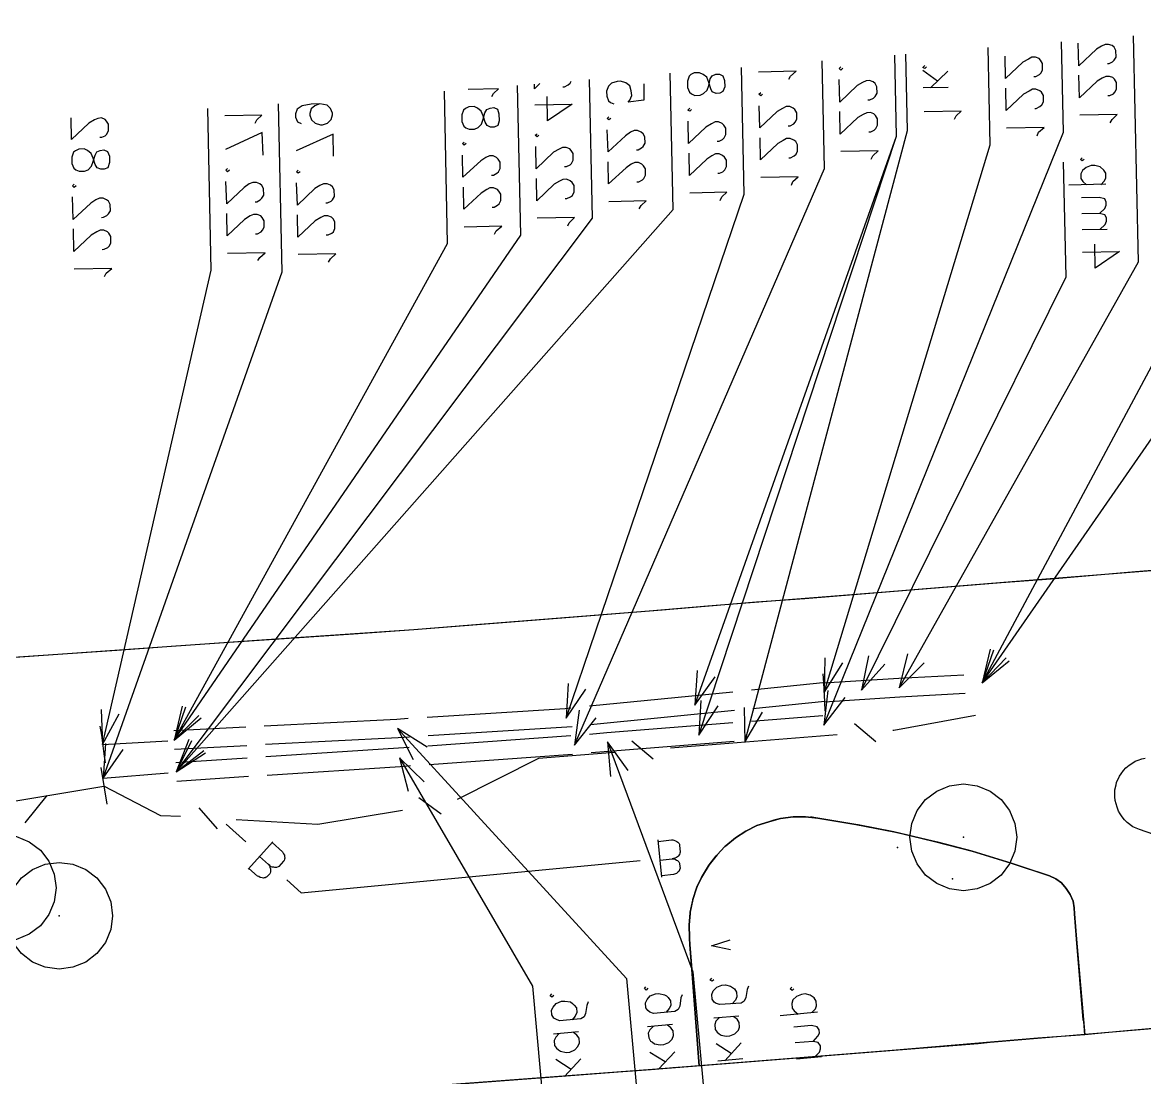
# Model space of a CAD drawing. Header units: metres. Extents: x 131 to 658, y 22 to 173.
# Drawn here: x 510.84 to 542.35, y 130.02 to 159.65 of the extents above; entities that cross this region are included whole.
import ezdxf

# ---------------------------------------------------------------- set-up
doc = ezdxf.new("R2010")
doc.units = ezdxf.units.M
for name, color, linetype in [('BOUNDARY', 7, 'Continuous'), ('ELECTR_CABLE', 7, 'Continuous'), ('ELECTR_CABLE_COMM', 7, 'Continuous'), ('GRASS', 7, 'Continuous'), ('OVERHEAD_POWER_LINE', 7, 'Continuous'), ('ROAD', 7, 'Continuous'), ('SIDEWALK_PATH', 7, 'Continuous'), ('TREE', 7, 'Continuous'), ('WATER_PIPELINE', 7, 'Continuous')]:
    doc.layers.add(name, color=color, linetype=linetype)

msp = doc.modelspace()

# ---------------------------------------------------------------- linework, layer by layer
at = {"layer": 'BOUNDARY'}
msp.add_lwpolyline([(510.163, 141.802), (513.492, 142.024), (515.145, 142.146), (516.643, 142.246), (516.643, 142.246), (518.474, 142.368), (520.139, 142.479), (521.836, 142.601), (521.836, 142.601), (523.456, 142.734), (525.121, 142.867), (528.439, 143.133), (530.092, 143.267), (533.421, 143.533), (535.075, 143.666), (538.404, 143.932), (540.057, 144.066), (543.375, 144.332)], dxfattribs=at)
at = {"layer": 'ELECTR_CABLE'}
for points in [[(538.115, 142.024), (537.794, 141.103), (546.449, 153.587), (546.321, 159.653)], [(538.015, 142.057), (537.794, 141.103), (544.407, 153.453), (544.278, 159.468)], [(535.696, 141.924), (535.463, 140.97), (542.188, 152.932), (542.046, 159.273)], [(533.455, 140.892), (533.344, 139.915), (540.079, 156.572), (540.025, 159.111)], [(533.377, 141.813), (533.355, 140.836), (538.015, 156.217), (537.96, 158.945)], [(541.311, 158.502), (541.356, 158.502), (541.356, 158.502), (541.455, 158.547), (541.455, 158.547), (541.5, 158.591), (541.5, 158.591), (541.555, 158.68), (541.555, 158.68), (541.544, 158.869), (541.544, 158.869), (541.5, 158.957), (541.5, 158.957), (541.444, 159.002), (541.444, 159.002), (541.345, 159.035), (541.345, 159.035), (541.245, 159.035), (541.245, 159.035), (541.145, 158.991), (541.145, 158.991), (541, 158.902), (541, 158.902), (540.512, 158.436), (540.512, 158.436), (540.49, 159.068)], [(526.475, 140.337), (526.342, 139.361), (533.366, 155.551), (533.298, 158.572)], [(529.793, 141.458), (529.726, 140.481), (535.386, 156.461), (535.338, 158.735)], [(529.893, 140.614), (529.837, 139.638), (535.386, 156.461), (535.338, 158.735)], [(539.247, 158.136), (539.303, 158.136), (539.303, 158.136), (539.403, 158.192), (539.403, 158.192), (539.447, 158.236), (539.447, 158.236), (539.491, 158.325), (539.491, 158.325), (539.491, 158.502), (539.491, 158.502), (539.436, 158.591), (539.436, 158.591), (539.391, 158.636), (539.391, 158.636), (539.292, 158.68), (539.292, 158.68), (539.192, 158.68), (539.192, 158.68), (539.092, 158.625), (539.092, 158.625), (538.937, 158.536), (538.937, 158.536), (538.448, 158.081), (538.448, 158.081), (538.437, 158.702)], [(515.589, 139.483), (515.156, 138.606), (529.116, 154.397), (529.035, 158.23)], [(526.164, 141.092), (526.109, 140.115), (531.113, 154.829), (531.038, 158.39)], [(530.57, 157.848), (530.514, 157.715), (530.514, 157.715), (530.425, 157.67), (530.425, 157.67), (530.325, 157.659), (530.325, 157.659), (530.214, 157.704), (530.214, 157.704), (530.17, 157.792), (530.17, 157.792), (530.115, 157.97), (530.115, 157.97), (530.059, 158.114), (530.059, 158.114), (529.959, 158.192), (529.959, 158.192), (529.859, 158.236), (529.859, 158.236), (529.704, 158.236), (529.704, 158.236), (529.615, 158.192), (529.615, 158.192), (529.56, 158.147), (529.56, 158.147), (529.515, 158.003), (529.515, 158.003), (529.515, 157.826), (529.515, 157.826), (529.571, 157.692), (529.571, 157.692), (529.626, 157.648), (529.626, 157.648), (529.726, 157.604), (529.726, 157.604), (529.87, 157.615), (529.87, 157.615), (529.97, 157.659), (529.97, 157.659), (530.07, 157.748), (530.07, 157.748), (530.115, 157.881), (530.115, 157.881), (530.159, 158.07), (530.159, 158.07), (530.214, 158.158), (530.214, 158.158), (530.314, 158.203), (530.314, 158.203), (530.414, 158.203), (530.414, 158.203), (530.514, 158.158), (530.514, 158.158), (530.558, 158.025), (530.558, 158.025), (530.57, 157.848)], [(532.367, 158.059), (532.412, 158.147), (532.412, 158.147), (532.567, 158.281), (532.567, 158.281), (531.513, 158.258)], [(533.876, 158.369), (533.821, 158.314), (533.821, 158.314), (533.776, 158.358), (533.776, 158.358), (533.821, 158.403)], [(515.511, 139.516), (515.156, 138.606), (526.852, 154.153), (526.769, 158.048)], [(525.375, 157.936), (525.221, 157.792), (525.219, 157.923)], [(526.02, 157.848), (526.064, 157.848), (526.164, 157.903), (526.22, 157.948), (526.249, 158.006)], [(528.295, 157.925), (528.295, 157.47), (528.295, 157.47), (527.851, 157.415), (527.851, 157.415), (527.895, 157.47), (527.895, 157.47), (527.951, 157.604), (527.951, 157.604), (527.94, 157.737), (527.94, 157.737), (527.895, 157.87), (527.895, 157.87), (527.784, 157.959), (527.784, 157.959), (527.64, 158.003), (527.64, 158.003), (527.54, 157.992), (527.54, 157.992), (527.385, 157.948), (527.385, 157.948), (527.296, 157.859), (527.296, 157.859), (527.241, 157.726), (527.241, 157.726), (527.252, 157.581), (527.252, 157.581), (527.296, 157.448), (527.296, 157.448), (527.351, 157.404), (527.351, 157.404), (527.451, 157.371)], [(534.587, 157.482), (534.642, 157.482), (534.642, 157.482), (534.742, 157.526), (534.742, 157.526), (534.786, 157.57), (534.786, 157.57), (534.842, 157.67), (534.842, 157.67), (534.831, 157.848), (534.831, 157.848), (534.786, 157.937), (534.786, 157.937), (534.731, 157.981), (534.731, 157.981), (534.631, 158.025), (534.631, 158.025), (534.531, 158.014), (534.531, 158.014), (534.431, 157.97), (534.431, 157.97), (534.287, 157.881), (534.287, 157.881), (533.799, 157.415), (533.799, 157.415), (533.776, 158.047)], [(541.322, 157.604), (541.378, 157.604), (541.378, 157.604), (541.478, 157.648), (541.478, 157.648), (541.522, 157.692), (541.522, 157.692), (541.566, 157.781), (541.566, 157.781), (541.566, 157.97), (541.566, 157.97), (541.511, 158.059), (541.511, 158.059), (541.467, 158.103), (541.467, 158.103), (541.367, 158.136), (541.367, 158.136), (541.267, 158.136), (541.267, 158.136), (541.167, 158.092), (541.167, 158.092), (541.023, 158.003), (541.023, 158.003), (540.523, 157.537), (540.523, 157.537), (540.512, 158.17)], [(515.422, 140.426), (515.101, 139.494), (524.833, 153.675), (524.743, 157.885)], [(515.323, 140.448), (515.101, 139.494), (522.78, 153.442), (522.689, 157.721)], [(524.022, 157.57), (524.067, 157.659), (524.211, 157.792), (523.36, 157.774)], [(531.624, 157.637), (531.579, 157.593), (531.579, 157.593), (531.524, 157.637), (531.524, 157.637), (531.579, 157.681)], [(539.269, 157.237), (539.314, 157.237), (539.314, 157.237), (539.414, 157.293), (539.414, 157.293), (539.469, 157.337), (539.469, 157.337), (539.514, 157.426), (539.514, 157.426), (539.514, 157.604), (539.514, 157.604), (539.458, 157.692), (539.458, 157.692), (539.414, 157.737), (539.414, 157.737), (539.303, 157.781), (539.303, 157.781), (539.203, 157.781), (539.203, 157.781), (539.114, 157.726), (539.114, 157.726), (538.959, 157.637), (538.959, 157.637), (538.47, 157.182), (538.47, 157.182), (538.459, 157.803)], [(513.17, 139.405), (513.103, 138.428), (518.13, 152.654), (518.029, 157.371)], [(519.195, 157.371), (519.051, 157.315), (519.051, 157.315), (518.951, 157.226), (518.951, 157.226), (518.907, 157.093), (518.907, 157.093), (518.907, 157.049), (518.907, 157.049), (518.962, 156.916), (518.962, 156.916), (519.062, 156.827), (519.062, 156.827), (519.206, 156.782), (519.206, 156.782), (519.262, 156.782), (519.262, 156.782), (519.406, 156.827), (519.406, 156.827), (519.506, 156.927), (519.506, 156.927), (519.55, 157.06), (519.55, 157.06), (519.55, 157.104), (519.55, 157.104), (519.495, 157.237), (519.495, 157.237), (519.395, 157.326), (519.395, 157.326), (519.195, 157.371), (519.195, 157.371), (518.951, 157.36), (518.951, 157.36), (518.696, 157.315), (518.696, 157.315), (518.552, 157.215), (518.552, 157.215), (518.507, 157.082), (518.507, 157.082), (518.507, 156.993), (518.507, 156.993), (518.563, 156.86), (518.563, 156.86), (518.663, 156.816)], [(524.233, 156.893), (524.189, 156.76), (524.189, 156.76), (524.089, 156.716), (524.089, 156.716), (523.989, 156.716), (523.989, 156.716), (523.889, 156.76), (523.889, 156.76), (523.834, 156.849), (523.834, 156.849), (523.778, 157.027), (523.778, 157.027), (523.723, 157.16), (523.723, 157.16), (523.623, 157.249), (523.623, 157.249), (523.523, 157.293), (523.523, 157.293), (523.379, 157.282), (523.379, 157.282), (523.279, 157.237), (523.279, 157.237), (523.223, 157.193), (523.223, 157.193), (523.179, 157.06), (523.179, 157.06), (523.179, 156.871), (523.179, 156.871), (523.235, 156.738), (523.235, 156.738), (523.29, 156.694), (523.29, 156.694), (523.39, 156.66), (523.39, 156.66), (523.534, 156.66), (523.534, 156.66), (523.634, 156.705), (523.634, 156.705), (523.734, 156.794), (523.734, 156.794), (523.778, 156.938), (523.778, 156.938), (523.823, 157.115), (523.823, 157.115), (523.878, 157.204), (523.878, 157.204), (523.978, 157.249), (523.978, 157.249), (524.078, 157.26), (524.078, 157.26), (524.178, 157.215), (524.178, 157.215), (524.222, 157.082), (524.222, 157.082), (524.233, 156.893)], [(525.232, 157.337), (526.275, 157.36), (526.275, 157.36), (525.587, 156.893), (525.587, 156.893), (525.576, 157.57)], [(532.345, 156.749), (532.4, 156.749), (532.4, 156.749), (532.5, 156.805), (532.5, 156.805), (532.545, 156.849), (532.545, 156.849), (532.589, 156.938), (532.589, 156.938), (532.589, 157.115), (532.589, 157.115), (532.534, 157.204), (532.534, 157.204), (532.489, 157.249), (532.489, 157.249), (532.389, 157.293), (532.389, 157.293), (532.29, 157.293), (532.29, 157.293), (532.19, 157.237), (532.19, 157.237), (532.034, 157.149), (532.034, 157.149), (531.546, 156.694), (531.546, 156.694), (531.535, 157.315)], [(513.014, 156.427), (513.07, 156.427), (513.159, 156.472), (513.214, 156.516), (513.259, 156.616), (513.259, 156.794), (513.203, 156.882), (513.159, 156.927), (513.059, 156.971), (512.959, 156.96), (512.859, 156.916), (512.704, 156.827), (512.215, 156.361), (512.205, 156.971)], [(513.048, 140.359), (513.092, 139.372), (516.144, 152.699), (516.042, 157.239)], [(517.375, 156.827), (517.42, 156.916), (517.42, 156.916), (517.564, 157.049), (517.564, 157.049), (516.521, 157.027)], [(527.363, 156.96), (527.307, 156.916), (527.307, 156.916), (527.263, 156.96), (527.263, 156.96), (527.307, 157.004)], [(529.626, 157.204), (529.582, 157.16), (529.582, 157.16), (529.526, 157.193), (529.526, 157.193), (529.582, 157.249)], [(534.609, 156.583), (534.664, 156.583), (534.664, 156.583), (534.764, 156.627), (534.764, 156.627), (534.808, 156.671), (534.808, 156.671), (534.853, 156.771), (534.853, 156.771), (534.853, 156.949), (534.853, 156.949), (534.797, 157.038), (534.797, 157.038), (534.753, 157.082), (534.753, 157.082), (534.653, 157.126), (534.653, 157.126), (534.553, 157.115), (534.553, 157.115), (534.453, 157.071), (534.453, 157.071), (534.298, 156.982), (534.298, 156.982), (533.81, 156.516), (533.81, 156.516), (533.799, 157.149)], [(541.389, 156.838), (541.444, 156.927), (541.444, 156.927), (541.589, 157.071), (541.589, 157.071), (540.534, 157.049)], [(528.084, 156.072), (528.128, 156.072), (528.128, 156.072), (528.228, 156.128), (528.228, 156.128), (528.272, 156.172), (528.272, 156.172), (528.328, 156.261), (528.328, 156.261), (528.317, 156.438), (528.317, 156.438), (528.272, 156.527), (528.272, 156.527), (528.217, 156.572), (528.217, 156.572), (528.117, 156.616), (528.117, 156.616), (528.017, 156.616), (528.017, 156.616), (527.917, 156.572), (527.917, 156.572), (527.773, 156.472), (527.773, 156.472), (527.285, 156.017), (527.285, 156.017), (527.263, 156.638)], [(530.348, 156.316), (530.403, 156.316), (530.403, 156.316), (530.503, 156.361), (530.503, 156.361), (530.547, 156.416), (530.547, 156.416), (530.592, 156.505), (530.592, 156.505), (530.592, 156.683), (530.592, 156.683), (530.536, 156.771), (530.536, 156.771), (530.492, 156.816), (530.492, 156.816), (530.392, 156.86), (530.392, 156.86), (530.292, 156.86), (530.292, 156.86), (530.192, 156.805), (530.192, 156.805), (530.037, 156.716), (530.037, 156.716), (529.549, 156.25), (529.549, 156.25), (529.538, 156.882)], [(539.336, 156.472), (539.38, 156.572), (539.38, 156.572), (539.536, 156.705), (539.536, 156.705), (538.481, 156.683)], [(517.597, 155.928), (517.575, 156.561), (517.575, 156.561), (516.543, 156.083)], [(519.573, 155.895), (519.562, 156.516), (519.562, 156.516), (518.53, 156.05)], [(525.343, 156.483), (525.299, 156.438), (525.299, 156.438), (525.243, 156.483), (525.243, 156.483), (525.299, 156.527)], [(532.367, 155.85), (532.412, 155.85), (532.412, 155.85), (532.511, 155.906), (532.511, 155.906), (532.567, 155.95), (532.567, 155.95), (532.611, 156.039), (532.611, 156.039), (532.611, 156.217), (532.611, 156.217), (532.556, 156.305), (532.556, 156.305), (532.5, 156.35), (532.5, 156.35), (532.4, 156.394), (532.4, 156.394), (532.301, 156.394), (532.301, 156.394), (532.201, 156.339), (532.201, 156.339), (532.056, 156.25), (532.056, 156.25), (531.568, 155.795), (531.568, 155.795), (531.557, 156.416)], [(513.281, 155.717), (513.236, 155.573), (513.236, 155.573), (513.137, 155.529), (513.137, 155.529), (513.037, 155.529), (513.037, 155.529), (512.937, 155.573), (512.937, 155.573), (512.881, 155.662), (512.881, 155.662), (512.826, 155.839), (512.826, 155.839), (512.77, 155.972), (512.77, 155.972), (512.67, 156.061), (512.67, 156.061), (512.571, 156.106), (512.571, 156.106), (512.426, 156.094), (512.426, 156.094), (512.326, 156.05), (512.326, 156.05), (512.271, 156.006), (512.271, 156.006), (512.227, 155.873), (512.227, 155.873), (512.227, 155.695), (512.227, 155.695), (512.282, 155.562), (512.282, 155.562), (512.338, 155.517), (512.338, 155.517), (512.437, 155.473), (512.437, 155.473), (512.582, 155.473), (512.582, 155.473), (512.682, 155.517), (512.682, 155.517), (512.781, 155.617), (512.781, 155.617), (512.826, 155.75), (512.826, 155.75), (512.881, 155.928), (512.881, 155.928), (512.926, 156.017), (512.926, 156.017), (513.026, 156.061), (513.026, 156.061), (513.125, 156.072), (513.125, 156.072), (513.225, 156.028), (513.225, 156.028), (513.281, 155.895), (513.281, 155.895), (513.281, 155.717)], [(523.301, 156.25), (523.246, 156.205), (523.246, 156.205), (523.201, 156.25), (523.201, 156.25), (523.246, 156.294)], [(526.064, 155.606), (526.12, 155.606), (526.12, 155.606), (526.22, 155.651), (526.22, 155.651), (526.264, 155.695), (526.264, 155.695), (526.308, 155.784), (526.308, 155.784), (526.308, 155.972), (526.308, 155.972), (526.253, 156.061), (526.253, 156.061), (526.209, 156.106), (526.209, 156.106), (526.109, 156.139), (526.109, 156.139), (526.009, 156.139), (526.009, 156.139), (525.909, 156.094), (525.909, 156.094), (525.754, 156.006), (525.754, 156.006), (525.265, 155.54), (525.265, 155.54), (525.254, 156.172)], [(534.675, 155.817), (534.72, 155.906), (534.72, 155.906), (534.875, 156.05), (534.875, 156.05), (533.821, 156.028)], [(524.011, 155.362), (524.067, 155.362), (524.067, 155.362), (524.167, 155.418), (524.167, 155.418), (524.211, 155.462), (524.211, 155.462), (524.255, 155.551), (524.255, 155.551), (524.255, 155.728), (524.255, 155.728), (524.2, 155.817), (524.2, 155.817), (524.156, 155.861), (524.156, 155.861), (524.056, 155.906), (524.056, 155.906), (523.956, 155.906), (523.956, 155.906), (523.856, 155.861), (523.856, 155.861), (523.712, 155.762), (523.712, 155.762), (523.212, 155.307), (523.212, 155.307), (523.201, 155.928)], [(528.095, 155.173), (528.15, 155.173), (528.15, 155.173), (528.25, 155.229), (528.25, 155.229), (528.295, 155.273), (528.295, 155.273), (528.339, 155.362), (528.339, 155.362), (528.339, 155.54), (528.339, 155.54), (528.284, 155.628), (528.284, 155.628), (528.239, 155.673), (528.239, 155.673), (528.139, 155.717), (528.139, 155.717), (528.039, 155.717), (528.039, 155.717), (527.94, 155.673), (527.94, 155.673), (527.795, 155.573), (527.795, 155.573), (527.296, 155.118), (527.296, 155.118), (527.285, 155.739)], [(530.37, 155.418), (530.414, 155.418), (530.414, 155.418), (530.514, 155.462), (530.514, 155.462), (530.57, 155.517), (530.57, 155.517), (530.614, 155.606), (530.614, 155.606), (530.614, 155.784), (530.614, 155.784), (530.558, 155.873), (530.558, 155.873), (530.503, 155.917), (530.503, 155.917), (530.403, 155.961), (530.403, 155.961), (530.303, 155.961), (530.303, 155.961), (530.203, 155.906), (530.203, 155.906), (530.059, 155.817), (530.059, 155.817), (529.571, 155.351), (529.571, 155.351), (529.56, 155.984)], [(534.598, 141.868), (534.409, 140.903), (534.409, 140.903), (540.157, 152.51), (540.157, 152.51), (540.079, 155.728)], [(540.656, 155.806), (540.601, 155.762), (540.601, 155.762), (540.557, 155.806), (540.557, 155.806), (540.601, 155.85)], [(516.654, 155.506), (516.599, 155.462), (516.599, 155.462), (516.554, 155.506), (516.554, 155.506), (516.599, 155.551)], [(518.641, 155.462), (518.585, 155.418), (518.585, 155.418), (518.541, 155.462), (518.541, 155.462), (518.585, 155.506)], [(541.123, 155.096), (541.222, 155.196), (541.222, 155.196), (541.267, 155.284), (541.267, 155.284), (541.267, 155.418), (541.267, 155.418), (541.211, 155.506), (541.211, 155.506), (541.111, 155.595), (541.111, 155.595), (540.956, 155.64), (540.956, 155.64), (540.856, 155.64), (540.856, 155.64), (540.712, 155.584), (540.712, 155.584), (540.612, 155.495), (540.612, 155.495), (540.568, 155.406), (540.568, 155.406), (540.568, 155.273), (540.568, 155.273), (540.623, 155.185), (540.623, 155.185), (540.723, 155.096)], [(512.349, 155.062), (512.293, 155.018), (512.293, 155.018), (512.249, 155.062), (512.249, 155.062), (512.293, 155.107)], [(517.375, 154.619), (517.42, 154.619), (517.42, 154.619), (517.52, 154.674), (517.52, 154.674), (517.564, 154.718), (517.564, 154.718), (517.62, 154.807), (517.62, 154.807), (517.609, 154.985), (517.609, 154.985), (517.564, 155.074), (517.564, 155.074), (517.509, 155.118), (517.509, 155.118), (517.409, 155.162), (517.409, 155.162), (517.309, 155.162), (517.309, 155.162), (517.209, 155.118), (517.209, 155.118), (517.065, 155.018), (517.065, 155.018), (516.576, 154.563), (516.576, 154.563), (516.554, 155.185)], [(519.362, 154.585), (519.406, 154.585), (519.406, 154.585), (519.506, 154.63), (519.506, 154.63), (519.55, 154.674), (519.55, 154.674), (519.606, 154.763), (519.606, 154.763), (519.595, 154.952), (519.595, 154.952), (519.55, 155.04), (519.55, 155.04), (519.495, 155.085), (519.495, 155.085), (519.395, 155.118), (519.395, 155.118), (519.295, 155.118), (519.295, 155.118), (519.195, 155.074), (519.195, 155.074), (519.051, 154.985), (519.051, 154.985), (518.563, 154.519), (518.563, 154.519), (518.541, 155.151)], [(526.086, 154.707), (526.131, 154.707), (526.131, 154.707), (526.231, 154.752), (526.231, 154.752), (526.286, 154.796), (526.286, 154.796), (526.331, 154.896), (526.331, 154.896), (526.331, 155.074), (526.331, 155.074), (526.275, 155.162), (526.275, 155.162), (526.22, 155.207), (526.22, 155.207), (526.12, 155.251), (526.12, 155.251), (526.02, 155.24), (526.02, 155.24), (525.92, 155.196), (525.92, 155.196), (525.776, 155.107), (525.776, 155.107), (525.287, 154.641), (525.287, 154.641), (525.276, 155.273)], [(532.434, 155.085), (532.478, 155.185), (532.478, 155.185), (532.622, 155.318), (532.622, 155.318), (531.579, 155.296)], [(541.267, 155.107), (540.224, 155.085)], [(513.059, 154.175), (513.114, 154.186), (513.114, 154.186), (513.214, 154.23), (513.214, 154.23), (513.259, 154.275), (513.259, 154.275), (513.314, 154.363), (513.314, 154.363), (513.303, 154.541), (513.303, 154.541), (513.259, 154.63), (513.259, 154.63), (513.203, 154.674), (513.203, 154.674), (513.103, 154.718), (513.103, 154.718), (513.003, 154.718), (513.003, 154.718), (512.903, 154.674), (512.903, 154.674), (512.759, 154.574), (512.759, 154.574), (512.26, 154.119), (512.26, 154.119), (512.249, 154.752)], [(524.034, 154.463), (524.089, 154.463), (524.089, 154.463), (524.178, 154.519), (524.178, 154.519), (524.233, 154.563), (524.233, 154.563), (524.278, 154.652), (524.278, 154.652), (524.278, 154.829), (524.278, 154.829), (524.222, 154.918), (524.222, 154.918), (524.178, 154.963), (524.178, 154.963), (524.067, 155.007), (524.067, 155.007), (523.967, 155.007), (523.967, 155.007), (523.878, 154.963), (523.878, 154.963), (523.723, 154.863), (523.723, 154.863), (523.235, 154.408), (523.235, 154.408), (523.223, 155.029)], [(530.436, 154.652), (530.481, 154.752), (530.481, 154.752), (530.625, 154.885), (530.625, 154.885), (529.582, 154.863)], [(541.089, 154.286), (541.234, 154.43), (541.234, 154.43), (541.278, 154.519), (541.278, 154.519), (541.278, 154.608), (541.278, 154.608), (541.234, 154.696), (541.234, 154.696), (541.078, 154.741), (541.078, 154.741), (540.579, 154.73)], [(528.162, 154.419), (528.217, 154.508), (528.217, 154.508), (528.361, 154.641), (528.361, 154.641), (527.307, 154.619)], [(517.387, 153.72), (517.442, 153.72), (517.442, 153.72), (517.542, 153.775), (517.542, 153.775), (517.586, 153.82), (517.586, 153.82), (517.631, 153.908), (517.631, 153.908), (517.631, 154.086), (517.631, 154.086), (517.575, 154.175), (517.575, 154.175), (517.531, 154.219), (517.531, 154.219), (517.431, 154.264), (517.431, 154.264), (517.331, 154.264), (517.331, 154.264), (517.231, 154.219), (517.231, 154.219), (517.076, 154.119), (517.076, 154.119), (516.588, 153.664), (516.588, 153.664), (516.576, 154.286)], [(519.373, 153.686), (519.428, 153.686), (519.428, 153.686), (519.528, 153.731), (519.528, 153.731), (519.573, 153.775), (519.573, 153.775), (519.617, 153.864), (519.617, 153.864), (519.617, 154.053), (519.617, 154.053), (519.562, 154.141), (519.562, 154.141), (519.517, 154.186), (519.517, 154.186), (519.417, 154.219), (519.417, 154.219), (519.317, 154.219), (519.317, 154.219), (519.218, 154.175), (519.218, 154.175), (519.062, 154.086), (519.062, 154.086), (518.574, 153.62), (518.574, 153.62), (518.563, 154.252)], [(526.153, 153.942), (526.197, 154.03), (526.197, 154.03), (526.342, 154.175), (526.342, 154.175), (525.299, 154.153)], [(541.1, 153.842), (541.245, 153.975), (541.245, 153.975), (541.289, 154.075), (541.289, 154.075), (541.289, 154.164), (541.289, 154.164), (541.234, 154.252), (541.234, 154.252), (541.089, 154.286), (541.089, 154.286), (540.59, 154.275)], [(513.081, 153.276), (513.137, 153.287), (513.137, 153.287), (513.236, 153.331), (513.236, 153.331), (513.281, 153.376), (513.281, 153.376), (513.325, 153.465), (513.325, 153.465), (513.325, 153.642), (513.325, 153.642), (513.27, 153.731), (513.27, 153.731), (513.225, 153.775), (513.225, 153.775), (513.125, 153.82), (513.125, 153.82), (513.026, 153.82), (513.026, 153.82), (512.926, 153.775), (512.926, 153.775), (512.77, 153.675), (512.77, 153.675), (512.282, 153.22), (512.282, 153.22), (512.271, 153.853)], [(524.1, 153.709), (524.145, 153.797), (524.145, 153.797), (524.3, 153.931), (524.3, 153.931), (523.246, 153.908)], [(541.3, 153.842), (540.601, 153.831)], [(517.453, 152.965), (517.509, 153.054), (517.509, 153.054), (517.653, 153.187), (517.653, 153.187), (516.599, 153.165)], [(540.612, 153.198), (541.655, 153.22), (541.655, 153.22), (540.967, 152.754), (540.967, 152.754), (540.956, 153.431)], [(519.439, 152.921), (519.495, 153.01), (519.495, 153.01), (519.639, 153.154), (519.639, 153.154), (518.585, 153.132)], [(513.148, 152.521), (513.192, 152.61), (513.192, 152.61), (513.347, 152.743), (513.347, 152.743), (512.293, 152.721)], [(533.355, 140.836), (533.876, 141.669)], [(534.409, 140.903), (535.064, 141.635)], [(535.463, 140.97), (536.162, 141.669)], [(537.794, 141.103), (538.47, 141.813)], [(537.794, 141.103), (538.548, 141.724)], [(529.726, 140.481), (530.292, 141.28)], [(533.322, 141.358), (533.333, 141.103), (533.333, 141.103), (533.366, 140.57), (533.366, 140.57), (533.377, 140.315)], [(533.333, 141.103), (535.452, 141.236)], [(535.452, 141.236), (537.283, 141.336)], [(526.109, 140.115), (526.663, 140.925)], [(533.322, 141.103), (531.313, 140.903)], [(530.791, 140.848), (526.763, 140.448)], [(533.377, 140.581), (531.357, 140.381)], [(533.344, 139.915), (533.943, 140.692)], [(533.366, 140.57), (535.485, 140.714)], [(535.485, 140.714), (537.316, 140.814)], [(526.242, 140.393), (526.086, 140.381), (526.086, 140.381), (522.203, 140.137)], [(530.836, 140.326), (526.797, 139.926)], [(529.837, 139.638), (530.381, 140.459)], [(513.092, 139.372), (513.558, 140.237)], [(515.101, 139.494), (515.789, 140.193)], [(515.101, 139.494), (515.855, 140.126)], [(521.67, 140.104), (521.359, 140.082), (521.359, 140.082), (517.631, 139.893)], [(526.342, 139.361), (526.952, 140.126)], [(530.791, 139.982), (527.252, 139.705), (527.252, 139.705), (526.763, 139.66)], [(533.322, 140.182), (531.313, 140.026)], [(513.014, 139.893), (513.059, 139.638), (513.059, 139.638), (513.125, 139.116), (513.125, 139.116), (513.159, 138.861)], [(517.109, 139.86), (515.09, 139.76)], [(522.203, 139.305), (521.37, 139.827), (521.37, 139.827), (527.806, 132.802), (527.806, 132.802), (528.605, 123.98)], [(521.37, 139.827), (521.814, 138.95)], [(526.242, 139.616), (522.225, 139.327)], [(526.275, 139.871), (526.131, 139.86), (526.131, 139.86), (522.236, 139.616)], [(513.092, 139.372), (514.923, 139.483)], [(517.142, 139.338), (515.112, 139.238)], [(521.714, 139.582), (521.392, 139.56), (521.392, 139.56), (517.664, 139.372)], [(530.825, 139.46), (527.296, 139.183), (527.296, 139.183), (526.808, 139.139)], [(513.103, 138.428), (513.669, 139.238)], [(517.154, 138.994), (515.145, 138.861)], [(515.156, 138.606), (515.933, 139.205)], [(515.156, 138.606), (515.977, 139.139)], [(521.703, 139.294), (521.404, 139.272), (521.404, 139.272), (517.675, 139.028)], [(522.125, 138.329), (521.426, 139.005), (521.426, 139.005), (525.165, 132.592), (525.165, 132.592), (525.964, 123.77)], [(521.426, 139.005), (521.67, 138.062)], [(526.286, 139.094), (522.258, 138.806)], [(521.737, 138.772), (521.448, 138.75), (521.448, 138.75), (517.708, 138.506)], [(513.103, 138.428), (514.934, 138.584)], [(517.187, 138.473), (515.178, 138.34)], [(525.765, 132.325), (525.709, 132.281), (525.709, 132.281), (525.665, 132.314), (525.665, 132.314), (525.709, 132.37)], [(528.406, 132.536), (528.361, 132.481), (528.361, 132.481), (528.306, 132.525), (528.306, 132.525), (528.35, 132.569)], [(529.371, 132.347), (529.327, 132.259), (529.327, 132.259), (529.304, 132.026), (529.304, 132.026), (529.26, 131.937), (529.26, 131.937), (529.16, 131.881), (529.16, 131.881), (528.561, 131.826), (528.561, 131.826), (528.461, 131.859), (528.461, 131.859), (528.406, 131.904), (528.406, 131.904), (528.35, 131.981), (528.35, 131.981), (528.339, 132.125), (528.339, 132.125), (528.383, 132.214), (528.383, 132.214), (528.472, 132.314), (528.472, 132.314), (528.617, 132.37), (528.617, 132.37), (528.716, 132.381), (528.716, 132.381), (528.872, 132.347), (528.872, 132.347), (528.927, 132.314), (528.927, 132.314), (528.972, 132.27), (528.972, 132.27), (529.038, 132.181), (529.038, 132.181), (529.049, 132.048), (529.049, 132.048), (529.005, 131.959), (529.005, 131.959), (528.916, 131.859)], [(532.5, 132.514), (532.456, 132.469), (532.456, 132.469), (532.4, 132.514), (532.4, 132.514), (532.445, 132.558)], [(533.011, 131.848), (533.111, 131.948), (533.111, 131.948), (533.144, 132.037), (533.144, 132.037), (533.133, 132.17), (533.133, 132.17), (533.077, 132.259), (533.077, 132.259), (532.966, 132.336), (532.966, 132.336), (532.822, 132.37), (532.822, 132.37), (532.722, 132.358), (532.722, 132.358), (532.578, 132.303), (532.578, 132.303), (532.478, 132.203), (532.478, 132.203), (532.445, 132.103), (532.445, 132.103), (532.456, 131.97), (532.456, 131.97), (532.511, 131.892), (532.511, 131.892), (532.622, 131.804)], [(526.73, 132.148), (526.686, 132.048), (526.686, 132.048), (526.652, 131.826), (526.652, 131.826), (526.619, 131.726), (526.619, 131.726), (526.519, 131.67), (526.519, 131.67), (525.92, 131.615), (525.92, 131.615), (525.82, 131.659), (525.82, 131.659), (525.765, 131.693), (525.765, 131.693), (525.709, 131.781), (525.709, 131.781), (525.698, 131.915), (525.698, 131.915), (525.742, 132.003), (525.742, 132.003), (525.831, 132.103), (525.831, 132.103), (525.975, 132.17), (525.975, 132.17), (526.075, 132.17), (526.075, 132.17), (526.231, 132.148), (526.231, 132.148), (526.286, 132.103), (526.286, 132.103), (526.331, 132.059), (526.331, 132.059), (526.397, 131.981), (526.397, 131.981), (526.408, 131.848), (526.408, 131.848), (526.364, 131.748), (526.364, 131.748), (526.275, 131.648)], [(533.166, 131.859), (532.123, 131.759)], [(529.094, 131.515), (528.395, 131.449)], [(528.55, 131.46), (528.461, 131.36), (528.461, 131.36), (528.417, 131.271), (528.417, 131.271), (528.428, 131.138), (528.428, 131.138), (528.483, 131.049), (528.483, 131.049), (528.539, 131.016), (528.539, 131.016), (528.594, 130.971), (528.594, 130.971), (528.75, 130.938), (528.75, 130.938), (528.85, 130.949), (528.85, 130.949), (528.994, 131.005), (528.994, 131.005), (529.083, 131.105), (529.083, 131.105), (529.127, 131.204), (529.127, 131.204), (529.116, 131.338), (529.116, 131.338), (529.049, 131.415), (529.049, 131.415), (528.949, 131.504)], [(533.044, 131.038), (533.177, 131.182), (533.177, 131.182), (533.222, 131.271), (533.222, 131.271), (533.211, 131.36), (533.211, 131.36), (533.155, 131.449), (533.155, 131.449), (533, 131.482), (533, 131.482), (532.5, 131.437)], [(526.453, 131.304), (525.754, 131.238)], [(525.909, 131.26), (525.82, 131.16), (525.82, 131.16), (525.776, 131.06), (525.776, 131.06), (525.787, 130.927), (525.787, 130.927), (525.842, 130.849), (525.842, 130.849), (525.898, 130.805), (525.898, 130.805), (525.953, 130.761), (525.953, 130.761), (526.109, 130.727), (526.109, 130.727), (526.209, 130.738), (526.209, 130.738), (526.353, 130.805), (526.353, 130.805), (526.442, 130.894), (526.442, 130.894), (526.486, 130.994), (526.486, 130.994), (526.475, 131.127), (526.475, 131.127), (526.408, 131.216), (526.408, 131.216), (526.308, 131.293)], [(533.077, 130.583), (533.222, 130.738), (533.222, 130.738), (533.255, 130.827), (533.255, 130.827), (533.255, 130.916), (533.255, 130.916), (533.188, 131.005), (533.188, 131.005), (533.044, 131.038), (533.044, 131.038), (532.545, 130.994)], [(526.253, 130.25), (525.82, 130.528)], [(526.519, 130.55), (526.064, 130.05)], [(528.894, 130.461), (528.461, 130.727)], [(529.16, 130.749), (528.705, 130.261)], [(533.277, 130.605), (532.578, 130.539)], [(529.205, 130.306), (528.506, 130.239)], [(526.564, 130.095), (525.864, 130.039)]]:
    msp.add_lwpolyline(points, dxfattribs=at)
at = {"layer": 'ELECTR_CABLE_COMM'}
for points in [[(531.113, 140.415), (531.124, 139.438), (535.696, 156.616), (535.651, 158.76)], [(536.229, 158.403), (536.184, 158.358), (536.184, 158.358), (536.129, 158.392), (536.129, 158.392), (536.184, 158.447)], [(536.54, 158.003), (536.129, 158.303)], [(536.828, 158.281), (536.34, 157.814)], [(536.839, 157.826), (536.14, 157.814)], [(537.017, 156.938), (537.061, 157.027), (537.061, 157.027), (537.205, 157.16), (537.205, 157.16), (536.162, 157.138)], [(531.124, 139.438), (531.624, 140.282)], [(534.808, 139.449), (534.209, 139.96)], [(537.605, 140.193), (535.308, 139.771), (535.308, 139.771), (535.286, 139.771)], [(533.721, 139.649), (529.038, 139.272)], [(527.851, 138.65), (527.274, 139.449), (527.274, 139.449), (529.671, 132.991), (529.671, 132.991), (530.47, 124.213)], [(527.274, 139.449), (527.351, 138.473)], [(528.55, 138.961), (527.951, 139.472)], [(527.462, 139.15), (525.332, 138.983), (525.332, 138.983), (523.046, 137.829)], [(513.037, 138.728), (513.214, 137.696)], [(509.918, 137.674), (513.125, 138.206)], [(515.278, 137.352), (514.723, 137.374), (514.723, 137.374), (513.125, 138.206)], [(511.527, 137.94), (510.906, 137.174)], [(522.602, 137.419), (521.97, 137.874)], [(516.321, 137.008), (515.8, 137.596)], [(521.515, 137.518), (519.14, 137.13), (519.14, 137.13), (516.843, 137.263)], [(530.259, 132.769), (530.214, 132.725), (530.214, 132.725), (530.159, 132.758), (530.159, 132.758), (530.203, 132.813)], [(531.235, 132.592), (531.191, 132.492), (531.191, 132.492), (531.158, 132.27), (531.158, 132.27), (531.113, 132.17), (531.113, 132.17), (531.025, 132.114), (531.025, 132.114), (530.425, 132.07), (530.425, 132.07), (530.325, 132.103), (530.325, 132.103), (530.27, 132.137), (530.27, 132.137), (530.214, 132.225), (530.214, 132.225), (530.203, 132.358), (530.203, 132.358), (530.237, 132.458), (530.237, 132.458), (530.337, 132.558), (530.337, 132.558), (530.481, 132.614), (530.481, 132.614), (530.581, 132.625), (530.581, 132.625), (530.725, 132.592), (530.725, 132.592), (530.78, 132.547), (530.78, 132.547), (530.836, 132.514), (530.836, 132.514), (530.891, 132.425), (530.891, 132.425), (530.902, 132.292), (530.902, 132.292), (530.869, 132.192), (530.869, 132.192), (530.769, 132.092)], [(530.958, 131.748), (530.259, 131.693)], [(530.403, 131.704), (530.314, 131.604), (530.314, 131.604), (530.281, 131.515), (530.281, 131.515), (530.292, 131.371), (530.292, 131.371), (530.348, 131.293), (530.348, 131.293), (530.403, 131.249), (530.403, 131.249), (530.459, 131.216), (530.459, 131.216), (530.603, 131.182), (530.603, 131.182), (530.703, 131.193), (530.703, 131.193), (530.847, 131.249), (530.847, 131.249), (530.947, 131.349), (530.947, 131.349), (530.98, 131.437), (530.98, 131.437), (530.969, 131.571), (530.969, 131.571), (530.914, 131.659), (530.914, 131.659), (530.803, 131.737)], [(530.747, 130.694), (530.325, 130.971)], [(531.025, 130.994), (530.57, 130.494)], [(531.069, 130.55), (530.37, 130.483)]]:
    msp.add_lwpolyline(points, dxfattribs=at)
at = {"layer": 'GRASS'}
msp.add_lwpolyline([(543.209, 136.642), (542.21, 136.986), (542.021, 137.064), (541.866, 137.186), (541.788, 137.263), (541.722, 137.341), (541.666, 137.43), (541.622, 137.507), (541.589, 137.618), (541.555, 137.707), (541.533, 137.807), (541.522, 137.907), (541.522, 138.018), (541.522, 138.107), (541.555, 138.24), (541.566, 138.306), (541.655, 138.484), (541.7, 138.55), (541.766, 138.65), (541.833, 138.717), (541.922, 138.795), (541.999, 138.839), (542.088, 138.906), (542.177, 138.939), (542.277, 138.972), (542.376, 138.994)], dxfattribs=at)
msp.add_lwpolyline([(529.56, 134.312), (529.593, 134.644), (529.593, 134.667), (529.671, 135), (529.671, 135.022), (529.782, 135.366), (529.915, 135.643), (529.937, 135.688), (530.103, 135.965), (530.126, 135.998), (530.325, 136.253), (530.348, 136.276), (530.57, 136.509), (530.592, 136.531), (530.869, 136.753), (531.158, 136.941), (531.468, 137.097), (531.801, 137.208), (532.134, 137.297), (532.489, 137.341), (532.833, 137.341), (533.177, 137.308), (534.243, 137.13), (535.308, 136.919), (535.563, 136.864), (536.418, 136.664), (537.516, 136.376), (538.604, 136.043), (539.68, 135.688), (539.858, 135.599), (540.024, 135.488), (540.157, 135.332), (540.268, 135.166), (540.346, 134.977), (540.379, 134.789), (540.39, 134.622), (540.446, 133.912), (540.679, 131.227), (539.358, 131.127), (535.263, 130.783), (529.848, 130.35), (529.637, 133.058), (529.615, 133.391), (529.582, 133.757), (529.571, 133.923), (529.571, 133.956), (529.56, 134.289)], close=True, dxfattribs=at)
at = {"layer": 'GROUND'}
for points in [[(538.766, 136.77), (538.715, 136.382), (538.565, 136.02), (538.327, 135.709), (538.016, 135.471), (537.655, 135.321), (537.266, 135.27), (536.878, 135.321), (536.516, 135.471), (536.206, 135.709), (535.967, 136.02), (535.818, 136.382), (535.766, 136.77), (535.818, 137.158), (535.967, 137.52), (536.206, 137.831), (536.516, 138.069), (536.878, 138.219), (537.266, 138.27), (537.655, 138.219), (538.016, 138.069), (538.327, 137.831), (538.565, 137.52), (538.715, 137.158)], [(511.783, 135.347), (511.731, 134.959), (511.582, 134.597), (511.343, 134.286), (511.033, 134.048), (510.671, 133.898), (510.283, 133.847), (509.894, 133.898), (509.533, 134.048), (509.222, 134.286), (508.983, 134.597), (508.834, 134.959), (508.783, 135.347), (508.834, 135.735), (508.983, 136.097), (509.222, 136.408), (509.533, 136.646), (509.894, 136.796), (510.283, 136.847), (510.671, 136.796), (511.033, 136.646), (511.343, 136.408), (511.582, 136.097), (511.731, 135.735)], [(513.37, 134.566), (513.318, 134.178), (513.169, 133.816), (512.93, 133.506), (512.62, 133.267), (512.258, 133.118), (511.87, 133.066), (511.481, 133.118), (511.12, 133.267), (510.809, 133.506), (510.571, 133.816), (510.421, 134.178), (510.37, 134.566), (510.421, 134.955), (510.571, 135.316), (510.809, 135.627), (511.12, 135.866), (511.481, 136.015), (511.87, 136.066), (512.258, 136.015), (512.62, 135.866), (512.93, 135.627), (513.169, 135.316), (513.318, 134.955)]]:
    msp.add_lwpolyline(points, close=True, dxfattribs=at)
at = {"layer": 'OVERHEAD_POWER_LINE'}
msp.add_lwpolyline([(530.725, 133.612), (530.192, 133.723), (530.192, 133.723), (530.714, 133.89)], dxfattribs=at)
at = {"layer": 'ROAD'}
msp.add_lwpolyline([(509.718, 128.874), (511.572, 129.007), (513.125, 129.118), (519.051, 129.54), (525.742, 130.039), (527.573, 130.184), (528.106, 130.217), (528.361, 130.239), (537.682, 130.983), (538.015, 131.016), (546.992, 131.77), (551.409, 132.159), (553.983, 132.392), (556.303, 132.603), (565.602, 133.468), (566.789, 133.579), (574.912, 134.378)], dxfattribs=at)
at = {"layer": 'SIDEWALK_PATH'}
for points in [[(508.631, 141.691), (517.42, 142.301), (521.836, 142.601), (526.22, 142.956), (527.507, 143.056), (528.805, 143.156), (530.126, 143.267), (531.457, 143.378), (532.811, 143.477), (534.176, 143.588), (535.552, 143.699), (536.939, 143.81), (538.326, 143.921), (539.735, 144.032), (541.134, 144.154), (542.099, 144.232), (543.764, 144.365), (558.311, 145.675), (565.125, 146.285), (565.136, 146.296), (565.325, 146.307), (569.031, 146.684), (576.91, 147.483)], [(543.531, 131.482), (541.755, 131.326), (541.655, 131.315), (541.056, 131.26), (540.679, 131.227), (540.645, 131.593), (540.634, 131.648), (540.446, 133.912), (540.39, 134.622), (540.379, 134.789), (540.346, 134.977), (540.268, 135.166), (540.157, 135.332), (540.024, 135.488), (539.858, 135.599), (539.846, 135.61), (539.68, 135.688), (538.948, 135.932), (538.604, 136.043), (538.027, 136.22), (537.516, 136.376), (536.551, 136.631), (536.418, 136.664), (535.308, 136.919), (534.309, 137.119), (534.187, 137.141), (533.066, 137.33), (533.055, 137.33), (532.978, 137.34), (533.177, 137.308), (532.833, 137.341), (532.489, 137.341), (532.134, 137.297), (531.946, 137.252), (531.801, 137.208), (531.468, 137.097), (531.158, 136.941), (530.869, 136.753), (530.592, 136.531), (530.57, 136.509), (530.348, 136.276), (530.126, 135.998), (529.937, 135.688), (529.915, 135.643), (529.792, 135.387), (529.772, 135.337), (529.671, 135.022), (529.593, 134.667), (529.593, 134.633), (529.56, 134.312), (529.571, 133.956), (529.571, 133.923), (529.582, 133.757), (529.637, 133.058), (529.848, 130.35), (528.539, 130.25), (521.282, 129.706)]]:
    msp.add_lwpolyline(points, dxfattribs=at)
at = {"layer": 'TREE'}
for p in [(535.418, 136.479), (537.266, 136.77), (536.959, 135.604), (511.87, 134.566)]:
    msp.add_point(p, dxfattribs=at)
at = {"layer": 'WATER_PIPELINE'}
for points in [[(516.565, 137.141), (517.109, 136.642)], [(517.176, 135.876), (517.875, 136.642)], [(517.853, 136.62), (518.141, 136.364), (518.141, 136.364), (518.152, 136.342), (518.152, 136.342), (518.174, 136.309), (518.174, 136.309), (518.197, 136.265), (518.197, 136.265), (518.197, 136.231), (518.197, 136.231), (518.208, 136.187), (518.208, 136.187), (518.197, 136.154), (518.197, 136.154), (518.186, 136.12), (518.186, 136.12), (518.174, 136.098), (518.174, 136.098), (518.041, 135.954), (518.041, 135.954), (518.019, 135.943), (518.019, 135.943), (517.975, 135.921), (517.975, 135.921), (517.93, 135.921), (517.93, 135.921), (517.897, 135.932), (517.897, 135.932), (517.853, 135.932), (517.853, 135.932), (517.808, 135.954), (517.808, 135.954), (517.786, 135.976), (517.786, 135.976), (517.753, 136.009), (517.753, 136.009), (517.775, 135.965), (517.775, 135.965), (517.786, 135.932), (517.786, 135.932), (517.808, 135.887), (517.808, 135.887), (517.808, 135.854), (517.808, 135.854), (517.808, 135.832), (517.808, 135.832), (517.808, 135.798), (517.808, 135.798), (517.797, 135.765), (517.797, 135.765), (517.786, 135.743), (517.786, 135.743), (517.697, 135.654), (517.697, 135.654), (517.686, 135.654), (517.686, 135.654), (517.653, 135.632), (517.653, 135.632), (517.631, 135.632), (517.631, 135.632), (517.609, 135.621), (517.609, 135.621), (517.575, 135.632), (517.575, 135.632), (517.52, 135.643), (517.52, 135.643), (517.475, 135.665), (517.475, 135.665), (517.442, 135.676), (517.442, 135.676), (517.198, 135.898)], [(528.794, 135.654), (528.694, 136.697)], [(528.694, 136.653), (529.071, 136.697), (529.071, 136.697), (529.105, 136.697), (529.105, 136.697), (529.138, 136.686), (529.138, 136.686), (529.182, 136.675), (529.182, 136.675), (529.216, 136.653), (529.216, 136.653), (529.249, 136.631), (529.249, 136.631), (529.282, 136.597), (529.282, 136.597), (529.293, 136.575), (529.293, 136.575), (529.293, 136.553), (529.293, 136.553), (529.316, 136.353), (529.316, 136.353), (529.304, 136.32), (529.304, 136.32), (529.293, 136.287), (529.293, 136.287), (529.26, 136.242), (529.26, 136.242), (529.238, 136.22), (529.238, 136.22), (529.205, 136.198), (529.205, 136.198), (529.16, 136.187), (529.16, 136.187), (529.127, 136.176), (529.127, 136.176), (529.083, 136.165), (529.083, 136.165), (529.127, 136.165), (529.127, 136.165), (529.171, 136.154), (529.171, 136.154), (529.205, 136.131), (529.205, 136.131), (529.238, 136.12), (529.238, 136.12), (529.26, 136.098), (529.26, 136.098), (529.271, 136.076), (529.271, 136.076), (529.293, 136.043), (529.293, 136.043), (529.293, 136.02), (529.293, 136.02), (529.316, 135.898), (529.316, 135.898), (529.304, 135.887), (529.304, 135.887), (529.293, 135.854), (529.293, 135.854), (529.282, 135.832), (529.282, 135.832), (529.271, 135.81), (529.271, 135.81), (529.249, 135.787), (529.249, 135.787), (529.205, 135.754), (529.205, 135.754), (529.149, 135.732), (529.149, 135.732), (529.127, 135.721), (529.127, 135.721), (528.794, 135.688)], [(517.498, 136.231), (517.753, 136.009)], [(528.75, 136.131), (529.083, 136.165)], [(518.263, 135.577), (518.663, 135.21), (518.663, 135.21), (528.184, 136.12)]]:
    msp.add_lwpolyline(points, dxfattribs=at)

doc.saveas('drawing.dxf')
